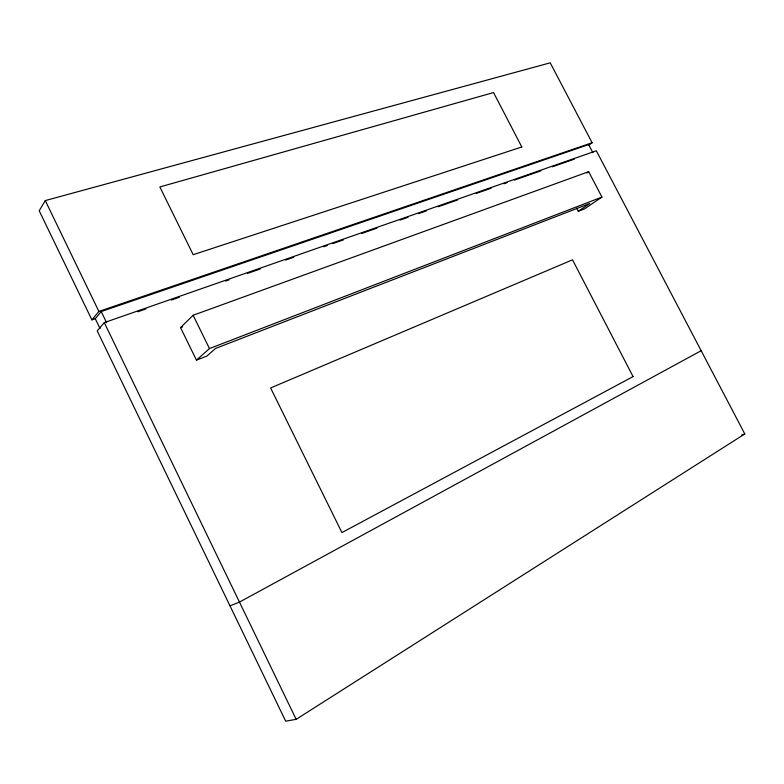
<?xml version="1.0" encoding="UTF-8"?>
<svg xmlns="http://www.w3.org/2000/svg" width="784" height="784" viewBox="0 0 784 784"><rect width="100%" height="100%" fill="white"/><g stroke="black" fill="none" stroke-linecap="round" stroke-linejoin="round"><path stroke-width="1.18" d="M588.461 145.471L592.116 142.747L550.221 62.828L45.276 200.586L39.2 210.749L91.895 319.862L95.266 318.706L101.224 311.552L588.647 144.609L592.861 152.645M91.895 319.862L98.892 311.434L592.116 142.747M104.292 322.616L97.206 330.868L285.68 721.172L296.166 719.33L744.8 433.944L596.34 150.793L104.292 322.616L296.166 719.33M578.298 211.288L589.784 203.487L215.561 348.429L206.839 356.103L196.451 360.15L180.545 327.604L193.129 315.266L588.686 171.686L601.955 197.068L584.59 208.838L578.298 211.288L576.671 208.162M196.451 360.15L209.465 348.576L601.955 197.068M586.785 173.039L588.686 171.686M701.161 350.713L239.473 602.092L229.996 605.865M180.545 327.604L182.643 326.84M741.537 435.14L744.8 433.944M137.798 311.777L145.883 308.955M171.294 300.066L179.379 297.244M225.576 281.084L229.046 279.878M247.519 273.41L260.229 268.971M285.631 260.082L293.716 257.26M323.753 246.754L327.212 245.539M332.984 243.52L343.382 239.884M361.865 233.426L376.879 228.173M399.977 220.098L408.062 217.266M418.46 213.63L426.545 210.808M438.089 206.77L457.729 199.9M476.202 193.442L491.215 188.189M503.926 183.75L507.385 182.535M514.324 180.114L540.882 170.824M552.436 166.786L574.378 159.113M193.129 315.266L209.465 348.576M101.224 311.552L106.614 322.685M45.276 200.586L98.892 311.434M95.266 318.706L100.038 328.584M633.07 376.594L341.922 532.581L270.617 387.953L572.516 259.827L633.07 376.594M521.801 146.98L193.178 254.692L159.848 186.955L493.548 92.561L521.801 146.98"/></g></svg>
